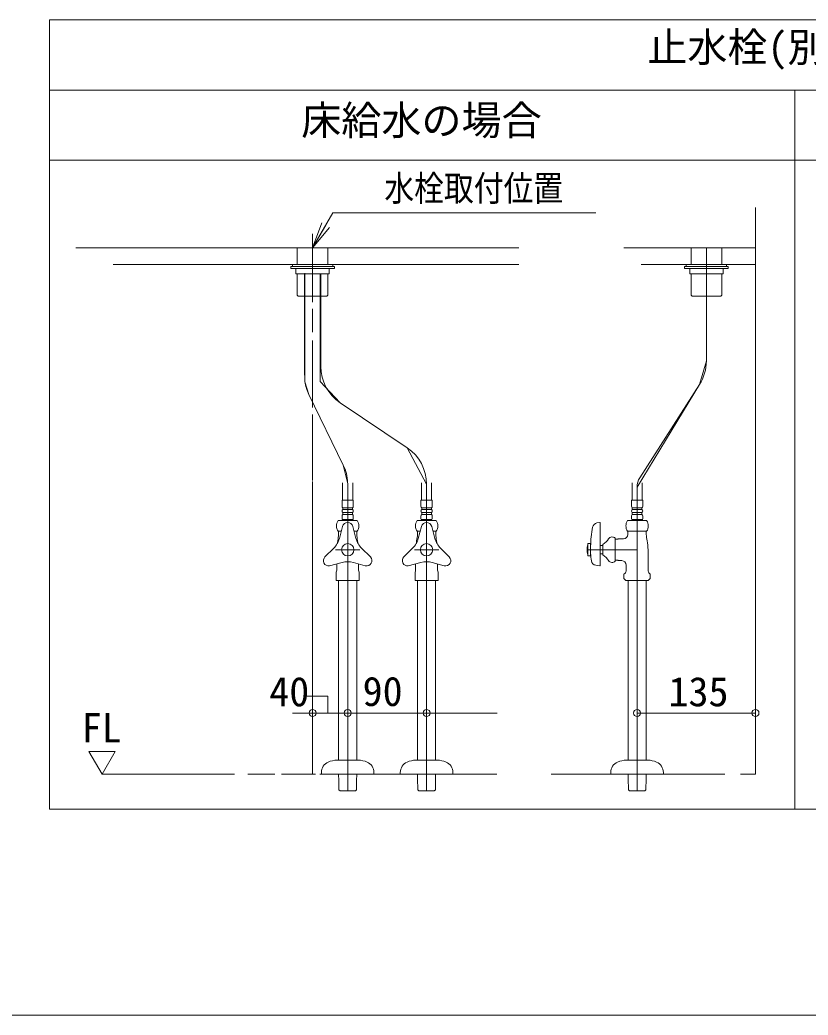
# Model space of a CAD drawing. Units: millimetres, scale not verified. Extents: x -1002 to 1002, y -687 to 676.
# Drawn here: x -48.6 to 344.6, y -687.1 to -190.7 of the extents above; entities that cross this region are included whole.
import ezdxf
from ezdxf.enums import TextEntityAlignment as Align

# ---------------------------------------------------------------- set-up
doc = ezdxf.new("R2010")
doc.units = ezdxf.units.MM
doc.header["$LTSCALE"] = 5
doc.layers.add('F-0', color=7, linetype='Continuous', lineweight=15)
doc.styles.add('ＭＳ ゴシック', font='')
doc.styles.get('ＭＳ ゴシック').set_extended_font_data('MS Gothic')

msp = doc.modelspace()

# ---------------------------------------------------------------- linework, layer by layer
at = {"layer": 'F-0', "lineweight": 18}
for p, q in [((-33.852, -584.432), (-33.852, -190.682)), ((-33.852, -190.682), (709.898, -190.682)), ((-33.852, -225.682), (709.898, -225.682)), ((338.023, -584.432), (338.023, -225.682)), ((338.023, -584.432), (-33.852, -584.432))]:
    msp.add_line(p, q, dxfattribs=at)
at = {"layer": 'F-0'}
for p, q in [((-33.852, -260.682), (338.023, -260.682)), ((338.023, -260.682), (709.898, -260.682)), ((97.398, -304.432), (107.502, -286.932)), ((107.502, -286.932), (238.752, -286.932)), ((318.336, -284.307), (318.336, -566.932)), ((97.398, -304.432), (102.067, -291.972)), ((97.398, -304.432), (103.961, -293.066)), ((97.398, -304.432), (105.855, -294.16)), ((97.398, -297.405), (97.398, -331.426)), ((-20.727, -304.432), (-1.958, -304.432)), ((200.211, -304.432), (-2.166, -304.432)), ((89.742, -304.432), (89.742, -312.745)), ((105.055, -312.745), (105.055, -304.432)), ((252.711, -304.432), (318.336, -304.432)), ((318.336, -304.432), (261.798, -304.432)), ((286.18, -312.745), (286.18, -304.432)), ((293.836, -360.749), (293.836, -304.432)), ((293.836, -360.749), (293.836, -304.432)), ((301.492, -304.432), (301.492, -312.745)), ((200.211, -312.745), (-2.157, -312.745)), ((-1.887, -312.745), (200.211, -312.745)), ((86.461, -313.62), (86.461, -314.714)), ((108.336, -313.62), (86.461, -313.62)), ((86.461, -314.714), (108.336, -314.714)), ((87.336, -312.745), (107.461, -312.745)), ((87.336, -313.62), (87.336, -312.745)), ((107.461, -313.62), (87.336, -313.62)), ((105.711, -314.714), (89.086, -314.714)), ((89.086, -314.714), (89.086, -317.339)), ((89.086, -317.339), (105.711, -317.339)), ((89.742, -317.339), (89.742, -328.014)), ((93.327, -367.873), (93.327, -317.339)), ((93.57, -317.078), (93.57, -371.126)), ((101.227, -317.339), (101.227, -370.989)), ((101.47, -363.514), (101.47, -317.339)), ((105.055, -328.014), (105.055, -317.339)), ((105.711, -317.339), (105.711, -314.714)), ((107.461, -312.745), (107.461, -313.62)), ((108.336, -314.714), (108.336, -313.62)), ((108.336, -314.276), (108.336, -314.714)), ((282.898, -314.714), (282.898, -313.62)), ((282.898, -313.62), (304.773, -313.62)), ((282.898, -314.276), (282.898, -314.714)), ((304.773, -314.714), (282.898, -314.714)), ((283.773, -312.745), (283.773, -313.62)), ((303.898, -312.745), (283.773, -312.745)), ((283.773, -313.62), (303.898, -313.62)), ((285.523, -314.714), (302.148, -314.714)), ((285.523, -317.339), (285.523, -314.714)), ((302.148, -317.339), (285.523, -317.339)), ((286.18, -328.014), (286.18, -317.339)), ((301.492, -317.339), (301.492, -328.014)), ((302.148, -314.714), (302.148, -317.339)), ((303.898, -313.62), (303.898, -312.745)), ((304.773, -313.62), (304.773, -314.714)), ((90.07, -328.342), (89.742, -328.014)), ((90.18, -328.451), (90.07, -328.342)), ((90.18, -328.451), (104.223, -328.451)), ((104.223, -328.451), (104.617, -328.451)), ((104.727, -328.342), (104.617, -328.451)), ((105.055, -328.014), (104.727, -328.342)), ((286.18, -328.014), (286.508, -328.342)), ((286.508, -328.342), (286.617, -328.451)), ((287.011, -328.451), (286.617, -328.451)), ((301.055, -328.451), (287.011, -328.451)), ((301.055, -328.451), (301.164, -328.342)), ((301.164, -328.342), (301.492, -328.014)), ((97.398, -334.721), (97.398, -346.388)), ((97.398, -350.506), (97.398, -383.998)), ((95.532, -377.443), (93.57, -371.126)), ((111.151, -381.676), (101.227, -370.989)), ((259.273, -423.73), (290.388, -372.537)), ((95.532, -377.443), (112.694, -412.719)), ((95.532, -377.443), (112.694, -412.719)), ((111.151, -381.676), (144.592, -404.128)), ((144.592, -404.128), (111.151, -381.676)), ((97.398, -387.429), (97.398, -420.476)), ((154.273, -422.289), (144.592, -404.128)), ((114.882, -421.438), (112.694, -412.719)), ((97.398, -420.948), (97.398, -439.588)), ((112.383, -421.551), (112.383, -430.301)), ((117.414, -430.301), (117.414, -421.551)), ((151.758, -421.551), (151.758, -430.301)), ((156.789, -430.301), (156.789, -421.551)), ((256.758, -430.301), (256.758, -421.551)), ((261.789, -421.551), (261.789, -430.301)), ((114.898, -422.289), (114.898, -430.301)), ((114.898, -422.289), (114.898, -454.932)), ((154.273, -422.289), (154.273, -430.301)), ((154.273, -422.289), (154.273, -454.932)), ((259.273, -423.73), (259.273, -430.301)), ((259.273, -423.73), (259.273, -575.135)), ((97.398, -426.999), (97.398, -543.681)), ((117.698, -430.301), (112.098, -430.301)), ((112.098, -430.301), (112.098, -433.254)), ((114.898, -430.301), (114.898, -575.135)), ((117.698, -433.254), (117.698, -430.301)), ((157.073, -430.301), (151.473, -430.301)), ((151.473, -430.301), (151.473, -433.254)), ((154.273, -430.301), (154.273, -575.135)), ((157.073, -433.254), (157.073, -430.301)), ((256.473, -430.301), (262.073, -430.301)), ((256.473, -433.254), (256.473, -430.301)), ((259.273, -430.301), (259.273, -454.932)), ((262.073, -430.301), (262.073, -433.254)), ((112.492, -434.02), (117.305, -434.02)), ((112.492, -434.895), (112.492, -434.02)), ((117.305, -434.895), (112.492, -434.895)), ((112.492, -436.426), (117.305, -436.426)), ((112.492, -437.301), (112.492, -436.426)), ((117.305, -434.02), (117.305, -434.895)), ((117.305, -436.426), (117.305, -437.301)), ((151.867, -434.02), (156.68, -434.02)), ((151.867, -434.895), (151.867, -434.02)), ((156.68, -434.895), (151.867, -434.895)), ((151.867, -436.426), (156.68, -436.426)), ((151.867, -437.301), (151.867, -436.426)), ((156.68, -434.02), (156.68, -434.895)), ((156.68, -436.426), (156.68, -437.301)), ((261.68, -434.02), (256.867, -434.02)), ((256.867, -434.02), (256.867, -434.895)), ((256.867, -434.895), (261.68, -434.895)), ((261.68, -436.426), (256.867, -436.426)), ((256.867, -436.426), (256.867, -437.301)), ((261.68, -434.895), (261.68, -434.02)), ((261.68, -437.301), (261.68, -436.426)), ((110.143, -440.364), (119.654, -440.364)), ((112.098, -438.067), (112.098, -439.489)), ((117.305, -437.301), (112.492, -437.301)), ((112.536, -439.926), (117.261, -439.926)), ((117.698, -439.489), (117.698, -438.067)), ((149.518, -440.364), (159.029, -440.364)), ((151.473, -438.067), (151.473, -439.489)), ((156.68, -437.301), (151.867, -437.301)), ((151.911, -439.926), (156.636, -439.926)), ((157.073, -439.489), (157.073, -438.067)), ((239.242, -441.603), (240.649, -441.405)), ((240.898, -462.774), (240.898, -441.621)), ((264.029, -440.364), (254.518, -440.364)), ((256.473, -439.489), (256.473, -438.067)), ((256.867, -437.301), (261.68, -437.301)), ((261.636, -439.926), (256.911, -439.926)), ((262.073, -438.067), (262.073, -439.489)), ((97.398, -445.394), (97.398, -544.284)), ((111.712, -445.745), (110.143, -445.745)), ((110.305, -445.745), (110.305, -446.625)), ((110.305, -445.745), (110.813, -445.745)), ((110.305, -446.625), (110.305, -447.276)), ((112.363, -443.315), (110.765, -449.277)), ((111.712, -445.745), (110.813, -445.745)), ((117.434, -443.315), (119.031, -449.277)), ((118.984, -445.745), (118.085, -445.745)), ((119.654, -445.745), (118.085, -445.745)), ((119.492, -446.625), (119.492, -447.276)), ((149.518, -445.745), (150.188, -445.745)), ((149.68, -445.745), (149.68, -446.625)), ((149.68, -446.625), (149.68, -447.276)), ((151.738, -443.315), (150.14, -449.277)), ((151.087, -445.745), (150.188, -445.745)), ((156.809, -443.315), (158.406, -449.277)), ((158.359, -445.745), (157.46, -445.745)), ((159.029, -445.745), (157.46, -445.745)), ((254.518, -445.745), (264.029, -445.745)), ((254.68, -445.745), (254.68, -446.625)), ((255.188, -445.745), (254.68, -445.745)), ((254.68, -446.625), (254.68, -447.276)), ((255.188, -445.745), (263.359, -445.745)), ((263.867, -445.745), (263.359, -445.745)), ((263.867, -445.745), (263.867, -446.625)), ((263.867, -446.625), (263.867, -447.276)), ((248.336, -449.214), (248.336, -460.651)), ((248.336, -449.682), (248.992, -449.682)), ((248.992, -449.682), (249.608, -449.682)), ((103.57, -458.545), (107.935, -454.181)), ((120.99, -454.932), (108.807, -454.932)), ((120.99, -454.932), (109.103, -454.932)), ((114.898, -454.932), (114.898, -575.135)), ((126.227, -458.545), (121.862, -454.181)), ((142.945, -458.545), (147.31, -454.181)), ((160.365, -454.932), (148.182, -454.932)), ((160.365, -454.932), (148.182, -454.932)), ((154.273, -454.932), (154.273, -575.135)), ((165.602, -458.545), (161.237, -454.181)), ((259.273, -454.932), (234.336, -454.932)), ((259.273, -454.932), (234.336, -454.932)), ((234.773, -451.87), (234.656, -452.307)), ((234.773, -457.995), (234.773, -451.87)), ((236.086, -451.87), (234.773, -451.87)), ((236.086, -451.87), (236.086, -457.995)), ((236.086, -453.182), (236.086, -456.682)), ((242.211, -452.854), (240.898, -452.854)), ((242.211, -457.557), (242.211, -452.307)), ((259.273, -575.135), (259.273, -454.932)), ((264.742, -454.932), (264.742, -465.178)), ((105.773, -463.026), (112.068, -461.339)), ((123.691, -462.937), (117.729, -461.339)), ((145.148, -463.026), (151.443, -461.339)), ((163.066, -462.937), (157.104, -461.339)), ((240.898, -457.01), (242.211, -457.01)), ((248.992, -460.182), (248.336, -460.182)), ((249.608, -460.182), (248.992, -460.182)), ((109.43, -462.046), (109.43, -465.178)), ((120.367, -465.178), (120.367, -462.046)), ((148.805, -462.046), (148.805, -465.178)), ((159.742, -465.178), (159.742, -462.046)), ((238.729, -462.721), (240.649, -462.991)), ((253.805, -462.589), (253.805, -465.178)), ((109.32, -470.245), (109.211, -470.135)), ((109.32, -470.245), (110.315, -470.245)), ((120.477, -470.245), (110.315, -470.245)), ((110.392, -559.932), (110.392, -470.245)), ((119.405, -470.245), (119.405, -559.932)), ((148.695, -470.245), (148.586, -470.135)), ((148.695, -470.245), (149.69, -470.245)), ((159.852, -470.245), (149.69, -470.245)), ((149.767, -559.932), (149.767, -470.245)), ((158.78, -470.245), (158.78, -559.932)), ((252.706, -467.182), (253.164, -466.724)), ((252.706, -467.182), (252.706, -469.256)), ((252.706, -469.256), (253.695, -470.245)), ((253.695, -470.245), (264.852, -470.245)), ((254.767, -470.245), (254.767, -559.932)), ((263.78, -559.932), (263.78, -470.245)), ((264.852, -470.245), (265.841, -469.256)), ((265.383, -466.724), (265.841, -467.182)), ((265.841, -469.256), (265.841, -467.182)), ((265.841, -469.256), (265.841, -467.182)), ((87.408, -536.396), (189.532, -536.396)), ((259.273, -536.396), (318.333, -536.396)), ((97.398, -544.284), (97.398, -555.936)), ((97.398, -547.113), (97.398, -553.683)), ((-14.164, -555.566), (-1.039, -555.566)), ((-7.602, -566.932), (-14.164, -555.566)), ((-1.039, -555.566), (-7.602, -566.932)), ((97.398, -556.12), (97.398, -566.932)), ((97.398, -556.625), (97.398, -566.932)), ((120.238, -559.932), (109.559, -559.932)), ((159.613, -559.932), (148.934, -559.932)), ((253.934, -559.932), (264.613, -559.932)), ((-7.602, -566.932), (58.43, -566.932)), ((65.072, -566.932), (78.592, -566.932)), ((81.912, -566.932), (98.813, -566.932)), ((100.997, -566.932), (189.353, -566.932)), ((101.773, -566.057), (101.773, -566.932)), ((128.023, -566.932), (101.773, -566.932)), ((110.392, -568.087), (110.392, -566.934)), ((110.416, -569.01), (110.392, -568.087)), ((119.405, -568.087), (119.381, -569.01)), ((119.405, -566.934), (119.405, -568.087)), ((128.023, -566.932), (128.023, -566.057)), ((141.148, -566.057), (141.148, -566.932)), ((167.398, -566.932), (141.148, -566.932)), ((149.767, -568.087), (149.767, -566.934)), ((149.791, -569.01), (149.767, -568.087)), ((158.78, -568.087), (158.756, -569.01)), ((158.78, -566.934), (158.78, -568.087)), ((167.398, -566.932), (167.398, -566.057)), ((216.432, -566.932), (303.112, -566.932)), ((246.148, -566.932), (246.148, -566.057)), ((246.148, -566.932), (272.398, -566.932)), ((254.767, -566.932), (254.767, -568.087)), ((254.767, -568.087), (254.791, -569.01)), ((254.791, -569.01), (254.912, -574.627)), ((263.635, -574.627), (263.756, -569.01)), ((263.756, -569.01), (263.78, -568.087)), ((263.78, -568.087), (263.78, -566.932)), ((272.398, -566.057), (272.398, -566.932)), ((310.897, -566.932), (310.952, -566.932)), ((111.073, -575.135), (111.18, -575.135)), ((111.073, -575.135), (111.073, -575.135)), ((111.18, -575.135), (118.617, -575.135)), ((118.617, -575.135), (118.724, -575.135)), ((118.724, -575.135), (118.724, -575.135)), ((150.448, -575.135), (150.555, -575.135)), ((150.448, -575.135), (150.448, -575.135)), ((150.555, -575.135), (157.992, -575.135)), ((157.992, -575.135), (158.099, -575.135)), ((158.099, -575.135), (158.099, -575.135)), ((254.912, -574.627), (255.448, -575.135)), ((262.992, -575.135), (255.555, -575.135)), ((263.099, -575.135), (263.635, -574.627)), ((-1002.086, -687.064), (1002.034, -687.064))]:
    msp.add_line(p, q, dxfattribs=at)
at = {"layer": 'F-0', "lineweight": 18}
msp.add_lwpolyline([(709.898, -190.682), (709.898, -584.432), (338.023, -584.432)], dxfattribs=at)
at = {"layer": 'F-0'}
for points in [[(310.952, -566.932), (318.336, -566.932), (318.336, -284.307)], [(261.334, -312.745), (318.336, -312.745), (261.845, -312.745)], [(104.617, -328.451), (104.573, -328.451), (96.523, -328.451)], [(286.617, -328.451), (286.661, -328.451), (294.711, -328.451)], [(260.653, -419.015), (290.388, -372.537), (293.836, -360.749)], [(112.492, -439.926), (112.273, -440.145), (112.273, -440.364)], [(117.523, -440.364), (117.523, -440.145), (117.305, -439.926)], [(151.867, -439.926), (151.648, -440.145), (151.648, -440.364)], [(156.898, -440.364), (156.898, -440.145), (156.68, -439.926)], [(256.648, -440.364), (256.648, -440.145), (256.867, -439.926)], [(261.68, -439.926), (261.898, -440.145), (261.898, -440.364)], [(118.984, -445.745), (119.492, -445.745), (119.492, -446.625)], [(158.359, -445.745), (158.867, -445.745), (158.867, -446.625), (158.867, -447.276)], [(249.608, -449.682), (249.827, -449.464), (252.492, -449.464)], [(234.656, -457.557), (234.773, -457.995), (236.086, -457.995)], [(249.608, -460.182), (249.827, -460.401), (251.617, -460.401)], [(109.211, -466.131), (109.211, -469.256), (109.211, -470.135)], [(120.586, -466.131), (120.586, -470.135), (120.477, -470.245)], [(148.586, -466.131), (148.586, -469.256), (148.586, -470.135)], [(159.961, -466.131), (159.961, -470.135), (159.852, -470.245)], [(104.953, -536.276), (104.953, -528.004), (94.192, -528.004)], [(111.073, -575.135), (110.537, -574.627), (110.416, -569.01)], [(119.381, -569.01), (119.26, -574.627), (118.724, -575.135)], [(150.448, -575.135), (149.912, -574.627), (149.791, -569.01)], [(158.756, -569.01), (158.635, -574.627), (158.099, -575.135)], [(255.555, -575.135), (255.448, -575.135), (255.448, -575.135)], [(263.099, -575.135), (263.099, -575.135), (262.992, -575.135)]]:
    msp.add_lwpolyline(points, dxfattribs=at)
for centre, radius in [((114.898, -454.932), 3.062), ((154.273, -454.932), 3.062), ((97.398, -536.396), 1.75), ((97.398, -536.396), 1.75), ((114.898, -536.396), 1.75), ((114.898, -536.396), 1.75), ((154.273, -536.396), 1.75), ((154.273, -536.396), 1.75), ((259.273, -536.396), 1.75), ((259.273, -536.396), 1.75), ((318.333, -536.396), 1.75), ((318.333, -536.396), 1.75), ((318.333, -536.396), 1.75)]:
    msp.add_circle(centre, radius, dxfattribs=at)
for centre, radius, start, end in [((271.961, -360.749), 21.875, 327.39011, 0), ((123.345, -363.514), 21.875, 180, 236.12262), ((115.202, -367.873), 21.875, 188.55163, 205.94376), ((132.398, -422.289), 21.875, 0, 56.12262), ((93.023, -422.289), 21.875, 2.23046, 25.94376), ((93.023, -422.289), 21.875, 0, 2.23046), ((268.023, -423.73), 8.75, 147.39011, 180), ((113.04, -433.254), 0.941, 180, 234.43222), ((113.04, -435.66), 0.941, 125.56778, 234.43222), ((116.757, -433.254), 0.941, 305.56778, 0), ((116.757, -435.66), 0.941, 305.56778, 54.43222), ((152.415, -433.254), 0.941, 180, 234.43222), ((152.415, -435.66), 0.941, 125.56778, 234.43222), ((156.132, -433.254), 0.941, 305.56778, 0), ((156.132, -435.66), 0.941, 305.56778, 54.43222), ((257.415, -433.254), 0.941, 180, 234.43222), ((257.415, -435.66), 0.941, 125.56778, 234.43222), ((261.132, -433.254), 0.941, 305.56778, 0), ((261.132, -435.66), 0.941, 305.56778, 54.43222), ((114.133, -443.054), 4.812, 146.00705, 213.99295), ((113.04, -438.067), 0.941, 125.56778, 180), ((112.536, -439.489), 0.438, 180, 270), ((114.898, -443.995), 2.625, 15, 165), ((117.261, -439.489), 0.438, 270, 0), ((116.757, -438.067), 0.941, 0, 54.43222), ((115.664, -443.054), 4.812, 326.00705, 33.99295), ((153.508, -443.054), 4.812, 146.00705, 213.99295), ((152.415, -438.067), 0.941, 125.56778, 180), ((151.911, -439.489), 0.438, 180, 270), ((154.273, -443.995), 2.625, 15, 165), ((156.636, -439.489), 0.438, 270, 0), ((156.132, -438.067), 0.941, 0, 54.43222), ((155.039, -443.054), 4.812, 326.00705, 33.99295), ((239.608, -444.202), 2.625, 98, 170.1971), ((240.68, -441.621), 0.219, 0, 98), ((258.508, -443.054), 4.812, 146.00705, 213.99295), ((257.415, -438.067), 0.941, 125.56778, 180), ((256.911, -439.489), 0.438, 180, 270), ((261.636, -439.489), 0.438, 270, 0), ((261.132, -438.067), 0.941, 0, 54.43222), ((260.039, -443.054), 4.812, 326.00705, 33.99295), ((301.711, -454.932), 65.648, 170.1971, 178.47247), ((100.201, -446.447), 10.938, 315, 345), ((129.117, -454.932), 19.688, 166.9604, 171.25756), ((96.059, -447.276), 14.246, 346.9604, 0), ((129.596, -446.447), 10.938, 195, 225), ((133.738, -447.276), 14.246, 180, 193.0396), ((100.68, -454.932), 19.688, 8.74244, 13.0396), ((139.576, -446.447), 10.938, 315, 345), ((168.492, -454.932), 19.688, 166.9604, 171.25756), ((135.434, -447.276), 14.246, 346.9604, 0), ((168.971, -446.447), 10.938, 195, 225), ((173.113, -447.276), 14.246, 180, 193.0396), ((140.055, -454.932), 19.688, 8.74244, 13.0396), ((236.346, -443.598), 10.5, 303.95919, 326.04081), ((246.805, -450.776), 2.188, 45.573, 143.1301), ((252.492, -447.276), 2.188, 270, 0), ((278.113, -447.276), 14.246, 180, 193.0396), ((245.055, -454.932), 19.688, 0, 13.0396), ((245.273, -454.932), 10.938, 166.70293, 180), ((245.273, -454.932), 10.938, 180, 193.29707), ((245.273, -454.932), 10.938, 166.11346, 166.70293), ((105.426, -460.401), 2.625, 135, 277.52424), ((114.898, -471.904), 10.938, 75, 105), ((124.371, -460.401), 2.625, 255, 45), ((144.801, -460.401), 2.625, 135, 277.52424), ((154.273, -471.904), 10.938, 75, 105), ((163.746, -460.401), 2.625, 255, 45), ((245.273, -454.932), 10.938, 193.29707, 193.88654), ((268.86, -455.092), 32.812, 182.77864, 189.59149), ((239.094, -460.122), 2.625, 189.59149, 261.99591), ((236.346, -466.266), 10.5, 33.95919, 56.04081), ((246.805, -459.089), 2.188, 216.8699, 314.427), ((251.617, -462.589), 2.188, 0, 90), ((107.242, -465.178), 2.188, 334.15807, 0), ((122.555, -465.178), 2.188, 180, 205.84193), ((146.617, -465.178), 2.188, 334.15807, 0), ((161.93, -465.178), 2.188, 180, 205.84193), ((240.68, -462.774), 0.219, 261.99591, 0), ((251.617, -465.178), 2.188, 315, 0), ((266.93, -465.178), 2.188, 180, 225), ((107.461, -566.057), 5.688, 113.55646, 180), ((109.559, -570.87), 10.938, 90, 113.55646), ((120.238, -570.87), 10.938, 66.44354, 90), ((122.336, -566.057), 5.688, 0, 66.44354), ((146.836, -566.057), 5.688, 113.55646, 180), ((148.934, -570.87), 10.938, 90, 113.55646), ((159.613, -570.87), 10.938, 66.44354, 90), ((161.711, -566.057), 5.688, 0, 66.44354), ((251.836, -566.057), 5.688, 113.55646, 180), ((253.934, -570.87), 10.938, 90, 113.55646), ((264.613, -570.87), 10.938, 66.44354, 90), ((266.711, -566.057), 5.688, 0, 66.44354)]:
    msp.add_arc(centre, radius, start, end, dxfattribs=at)

# ---------------------------------------------------------------- texts
at = {"layer": 'F-0', "style": 'ＭＳ ゴシック'}
for s, p in [('止水栓(別途手配)参考位置', (264.343, -215.998)), ('床給水の場合', (91.702, -252.455)), ('40', (75.782, -537.445)), ('90', (122.366, -537.302)), ('135', (274.942, -537.445)), ('FL', (-17.804, -555.452))]:
    msp.add_text(s, height=14.66, dxfattribs=at).set_placement(p, align=Align.BOTTOM_LEFT)
at = {"layer": 'F-0', "style": 'ＭＳ ゴシック', "width": 0.85}
msp.add_text('水栓取付位置', height=12.83, dxfattribs=at).set_placement((133.169, -284.899), align=Align.BOTTOM_LEFT)

doc.saveas('drawing.dxf')
